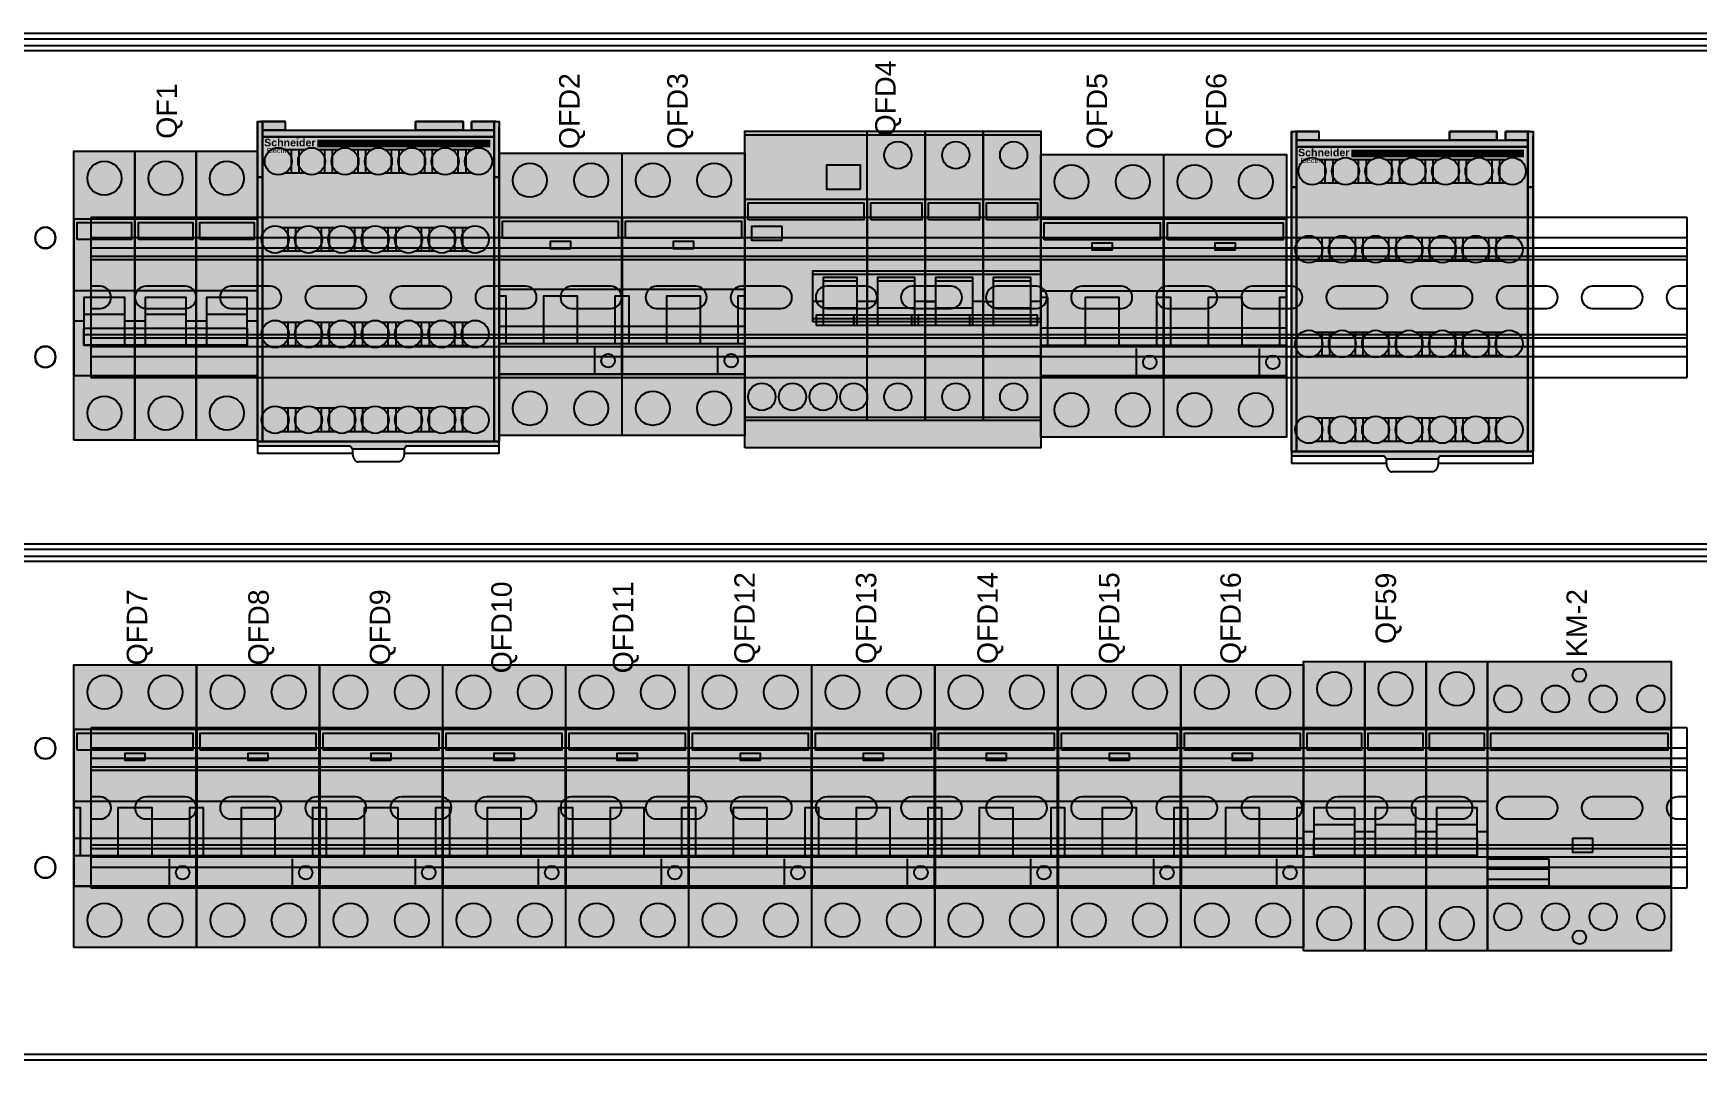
# Model space of a CAD drawing. Header units: millimetres. Extents: x -559267 to 14075, y 0 to 209897.
# Drawn here: x 1453.2 to 1942.2, y 3485.6 to 3787.2 of the extents above; entities that cross this region are included whole.
import ezdxf
from ezdxf.enums import TextEntityAlignment as Align

# ---------------------------------------------------------------- set-up
doc = ezdxf.new("R2010")
doc.units = ezdxf.units.MM
doc.linetypes.add('L000000000000000000', pattern=[0])
for name, color, linetype in [('05. Аппараты', 7, 'Continuous'), ('CODEX_LABELS', 1, 'Continuous'), ('devices', 7, 'Continuous'), ('THICK', 7, 'Continuous')]:
    doc.layers.add(name, color=color, linetype=linetype)
doc.layers.add('тонкая', color=7, linetype='Continuous', lineweight=25)
doc.styles.get("Standard").update_dxf_attribs({"font": 'arial.ttf'})
doc.styles.add('STANDARD-2', font='arialbd.ttf')

# ---------------------------------------------------------------- blocks, each defined once
blk = doc.blocks.new('*U176')
at = {"true_color": 0xffffff}
h = blk.add_hatch(color=7, dxfattribs=at)
h.paths.add_polyline_path([(36, -19), (36, 66), (54, 66), (54, -19)])
h.paths.add_polyline_path([(18, -19), (18, 66), (36, 66), (36, -19)])
h.paths.add_polyline_path([(0, -19), (0, 66), (18, 66), (18, -19)])
at = {"color": 7, "linetype": 'L000000000000000000'}
for p, q in [((0, 25), (18, 25)), ((18, 25), (36, 25)), ((18, 25), (36, 25)), ((36, 25), (54, 25)), ((3, 16), (0, 16)), ((15, 18), (3, 18)), ((18, 16), (15, 16)), ((21, 16), (18, 16)), ((33, 18), (21, 18)), ((36, 16), (33, 16)), ((36, 16), (33, 16)), ((39, 16), (36, 16)), ((51, 18), (39, 18)), ((54, 16), (51, 16))]:
    blk.add_line(p, q, dxfattribs=at)
at = {"color": 7, "linetype": 'Continuous'}
for points in [[(0, -19), (0, 66), (18, 66), (18, -19)], [(18, -19), (18, 66), (36, 66), (36, -19)], [(36, -19), (36, 66), (54, 66), (54, -19)], [(18, 0), (18, 46), (0, 46), (0, 0)], [(1, 40), (1, 45), (17, 45), (17, 40)], [(36, 0), (36, 46), (18, 46), (18, 0)], [(19, 40), (19, 45), (35, 45), (35, 40)], [(54, 0), (54, 46), (36, 46), (36, 0)], [(37, 40), (37, 45), (53, 45), (53, 40)], [(51, 14), (51, 9), (3, 9), (3, 14)]]:
    blk.add_lwpolyline(points, close=True, dxfattribs=at)
at = {"color": 7, "linetype": 'L000000000000000000'}
for points in [[(15, 9), (15, 23), (3, 23), (3, 9)], [(33, 9), (33, 23), (21, 23), (21, 9)], [(51, 9), (51, 23), (39, 23), (39, 9)], [(15, 9), (15, 12), (3, 12), (3, 9)], [(33, 9), (33, 12), (21, 12), (21, 9)], [(51, 9), (51, 12), (39, 12), (39, 9)]]:
    blk.add_lwpolyline(points, close=True, dxfattribs=at)
at = {"color": 7, "linetype": 'Continuous'}
for points in [[(18, 1), (18, 12)], [(18, 1), (18, 12)], [(18, 1), (18, 12)], [(18, 1), (18, 12)], [(36, 1), (36, 12), (36, 12)], [(36, 1), (36, 12), (36, 12)], [(36, 1), (36, 12), (36, 12)], [(36, 1), (36, 12), (36, 12)]]:
    blk.add_lwpolyline(points, dxfattribs=at)
for centre in [(9, 58), (27, 58), (45, 58), (9, -11), (27, -11), (45, -11)]:
    blk.add_circle(centre, 5, dxfattribs=at)
blk.add_solid([(51, 14), (51, 9), (3, 14), (3, 9)], dxfattribs=at)
at = {"color": 7, "linetype": 'L000000000000000000'}
for points in [[(15, 9), (15, 12), (3, 9), (3, 12)], [(33, 9), (33, 12), (21, 9), (21, 12)], [(51, 9), (51, 12), (39, 9), (39, 12)]]:
    blk.add_solid(points, dxfattribs=at)
blk = doc.blocks.new('4х71')
at = {"layer": 'тонкая', "ltscale": 100, "true_color": 0xffffff}
h = blk.add_hatch(color=7, dxfattribs=at)
h.paths.add_polyline_path([(1.5, 32.38), (0, 32.38), (0, 48.78), (1.5, 48.78)])
h.paths.add_polyline_path([(1.5, 48.78), (8.1, 48.78), (8.1, 46.22), (1.5, 46.22)])
h.paths.add_polyline_path([(46.4, 48.78), (60.4, 48.78), (60.4, 46.22), (46.4, 46.22)])
h.paths.add_polyline_path([(62.9, 48.78), (69.5, 48.78), (69.5, 46.22), (62.9, 46.22)])
h.paths.add_polyline_path([(69.5, 48.78), (71, 48.78), (71, 32.38), (69.5, 32.38)])
h.paths.add_polyline_path([(1.5, 46.22), (69.5, 46.22), (69.5, 44.23), (1.5, 44.23)])
at = {"layer": 'тонкая', "ltscale": 100}
h = blk.add_hatch(color=104, dxfattribs=at)
h.paths.add_polyline_path([(1.5, -45.29), (69.5, -45.29), (71, -45.29), (71, -46.57), (43.75, -46.57), (43.07, -47.47), (27.93, -47.47), (27.25, -46.57), (0, -46.57), (0, -45.29)])
h.paths.add_polyline_path([(1.5, 44.23), (69.5, 44.23), (69.5, -45.29), (1.5, -45.29)])
h.paths.add_polyline_path([(0, 32.38), (1.5, 32.38), (1.5, -45.29), (0, -45.29)])
h.paths.add_polyline_path([(69.5, 32.38), (71, 32.38), (71, -45.29), (69.5, -45.29)])
for p, q in [((8.04, 40.56), (13.96, 40.56)), ((9.85, 40.56), (9.85, 33.56)), ((12.15, 40.56), (12.15, 33.56)), ((17.84, 40.56), (23.76, 40.56)), ((19.65, 40.56), (19.65, 33.56)), ((21.95, 40.56), (21.95, 33.56)), ((27.64, 40.56), (33.56, 40.56)), ((29.45, 40.56), (29.45, 33.56)), ((31.75, 40.56), (31.75, 33.56)), ((37.44, 40.56), (43.36, 40.56)), ((39.25, 40.56), (39.25, 33.56)), ((41.55, 40.56), (41.55, 33.56)), ((47.24, 40.56), (53.16, 40.56)), ((49.05, 40.56), (49.05, 33.56)), ((51.35, 40.56), (51.35, 33.56)), ((57.04, 40.56), (62.96, 40.56)), ((58.85, 40.56), (58.85, 33.56)), ((61.15, 40.56), (61.15, 33.56)), ((13.96, 33.56), (8.04, 33.56)), ((23.76, 33.56), (17.84, 33.56)), ((33.56, 33.56), (27.64, 33.56)), ((43.36, 33.56), (37.44, 33.56)), ((53.16, 33.56), (47.24, 33.56)), ((62.96, 33.56), (57.04, 33.56)), ((7.09, 17.62), (13.01, 17.62)), ((8.9, 17.62), (8.9, 10.62)), ((11.2, 17.62), (11.2, 10.62)), ((16.89, 17.62), (22.81, 17.62)), ((18.7, 17.62), (18.7, 10.62)), ((21, 17.62), (21, 10.62)), ((26.69, 17.62), (32.61, 17.62)), ((28.5, 17.62), (28.5, 10.62)), ((30.8, 17.62), (30.8, 10.62)), ((36.49, 17.62), (42.41, 17.62)), ((38.3, 17.62), (38.3, 10.62)), ((40.6, 17.62), (40.6, 10.62)), ((46.29, 17.62), (52.21, 17.62)), ((48.1, 17.62), (48.1, 10.62)), ((50.4, 17.62), (50.4, 10.62)), ((56.09, 17.62), (62.01, 17.62)), ((57.9, 17.62), (57.9, 10.62)), ((60.2, 17.62), (60.2, 10.62)), ((13.01, 10.62), (7.09, 10.62)), ((22.81, 10.62), (16.89, 10.62)), ((32.61, 10.62), (26.69, 10.62)), ((42.41, 10.62), (36.49, 10.62)), ((52.21, 10.62), (46.29, 10.62)), ((62.01, 10.62), (56.09, 10.62)), ((7.09, -10.18), (13.01, -10.18)), ((8.9, -10.18), (8.9, -17.18)), ((11.2, -10.18), (11.2, -17.18)), ((16.89, -10.18), (22.81, -10.18)), ((18.7, -10.18), (18.7, -17.18)), ((21, -10.18), (21, -17.18)), ((26.69, -10.18), (32.61, -10.18)), ((28.5, -10.18), (28.5, -17.18)), ((30.8, -10.18), (30.8, -17.18)), ((36.49, -10.18), (42.41, -10.18)), ((38.3, -10.18), (38.3, -17.18)), ((40.6, -10.18), (40.6, -17.18)), ((46.29, -10.18), (52.21, -10.18)), ((48.1, -10.18), (48.1, -17.18)), ((50.4, -10.18), (50.4, -17.18)), ((56.09, -10.18), (62.01, -10.18)), ((57.9, -10.18), (57.9, -17.18)), ((60.2, -10.18), (60.2, -17.18)), ((13.01, -17.18), (7.09, -17.18)), ((22.81, -17.18), (16.89, -17.18)), ((32.61, -17.18), (26.69, -17.18)), ((42.41, -17.18), (36.49, -17.18)), ((52.21, -17.18), (46.29, -17.18)), ((62.01, -17.18), (56.09, -17.18)), ((7.09, -35.38), (13.01, -35.38)), ((8.9, -35.38), (8.9, -42.38)), ((11.2, -35.38), (11.2, -42.38)), ((16.89, -35.38), (22.81, -35.38)), ((18.7, -35.38), (18.7, -42.38)), ((21, -35.38), (21, -42.38)), ((26.69, -35.38), (32.61, -35.38)), ((28.5, -35.38), (28.5, -42.38)), ((30.8, -35.38), (30.8, -42.38)), ((36.49, -35.38), (42.41, -35.38)), ((38.3, -35.38), (38.3, -42.38)), ((40.6, -35.38), (40.6, -42.38)), ((46.29, -35.38), (52.21, -35.38)), ((48.1, -35.38), (48.1, -42.38)), ((50.4, -35.38), (50.4, -42.38)), ((56.09, -35.38), (62.01, -35.38)), ((57.9, -35.38), (57.9, -42.38)), ((60.2, -35.38), (60.2, -42.38)), ((13.01, -42.38), (7.09, -42.38)), ((22.81, -42.38), (16.89, -42.38)), ((32.61, -42.38), (26.69, -42.38)), ((42.41, -42.38), (36.49, -42.38)), ((52.21, -42.38), (46.29, -42.38)), ((62.01, -42.38), (56.09, -42.38))]:
    blk.add_line(p, q)
at = {"ltscale": 100}
for centre in [(6.1, 37.06), (15.9, 37.06), (25.7, 37.06), (35.5, 37.06), (45.3, 37.06), (55.1, 37.06), (64.9, 37.06), (5.15, 14.12), (14.95, 14.12), (24.75, 14.12), (34.55, 14.12), (44.35, 14.12), (54.15, 14.12), (63.95, 14.12), (5.15, -13.68), (14.95, -13.68), (24.75, -13.68), (34.55, -13.68), (44.35, -13.68), (54.15, -13.68), (63.95, -13.68), (5.15, -38.88), (14.95, -38.88), (24.75, -38.88), (34.55, -38.88), (44.35, -38.88), (54.15, -38.88), (63.95, -38.88)]:
    blk.add_circle(centre, 4, dxfattribs=at)
at = {"layer": '05. Аппараты', "color": 7, "true_color": 0xffffff, "const_width": 2.24}
blk.add_lwpolyline([(17.57, 42.29), (68.36, 42.29)], dxfattribs=at)
at = {"layer": 'THICK'}
for p, q in [((0, 48.78), (0, 47.29)), ((0, 48.78), (1, 48.78)), ((0, 47.29), (0, 32.38)), ((8.1, 48.78), (1, 48.78)), ((1.5, 46), (1.5, 46.06)), ((1.5, 32.38), (1.5, 46)), ((1.7, 44.23), (69.3, 44.23)), ((8.1, 48.78), (8.1, 46.22)), ((47.4, 48.78), (46.4, 48.78)), ((46.4, 48.78), (46.4, 46.22)), ((59.4, 48.78), (47.4, 48.78)), ((60.4, 48.78), (59.4, 48.78)), ((60.4, 46.22), (60.4, 48.78)), ((62.9, 48.78), (62.9, 46.22)), ((70, 48.78), (62.9, 48.78)), ((69.5, 46.06), (69.5, 46)), ((69.5, 46), (69.5, 32.38)), ((70, 48.78), (71, 48.78)), ((71, 48.78), (71, 47.29)), ((71, 32.38), (71, 47.29)), ((0, 32.38), (0, 32.12)), ((1.5, 32.38), (0, 32.38)), ((0, 32.12), (0, -45.29)), ((71, 32.38), (69.5, 32.38)), ((71, 32.12), (71, 32.38)), ((71, -45.29), (71, 32.12)), ((0, -45.29), (71, -45.29)), ((0, -45.29), (0, -46.57)), ((0, -46.57), (0, -48.78)), ((0, -46.57), (27.25, -46.57)), ((27.89, -48.78), (0, -48.78)), ((27.87, -48.09), (27.86, -48.27)), ((27.86, -48.27), (27.87, -48.45)), ((27.88, -47.9), (27.87, -48.09)), ((27.87, -48.45), (27.87, -48.61)), ((27.87, -48.61), (27.89, -48.77)), ((27.9, -47.69), (27.88, -47.9)), ((27.89, -48.77), (27.9, -48.93)), ((27.93, -47.47), (27.9, -47.69)), ((27.93, -47.47), (43.07, -47.47)), ((43.07, -47.47), (43.1, -47.69)), ((43.1, -47.69), (43.12, -47.9)), ((43.11, -48.77), (43.1, -48.93)), ((43.13, -48.61), (43.11, -48.77)), ((71, -48.78), (43.11, -48.78)), ((43.12, -47.9), (43.13, -48.09)), ((43.13, -48.09), (43.14, -48.27)), ((43.14, -48.27), (43.13, -48.45)), ((43.13, -48.45), (43.13, -48.61)), ((43.75, -46.57), (71, -46.57)), ((71, -46.57), (71, -45.29)), ((71, -48.78), (71, -46.57)), ((27.9, -48.93), (27.92, -49.08)), ((27.92, -49.08), (27.95, -49.22)), ((27.95, -49.22), (27.98, -49.36)), ((27.98, -49.36), (28.01, -49.49)), ((28.01, -49.49), (28.04, -49.62)), ((28.04, -49.62), (28.08, -49.74)), ((28.08, -49.74), (28.12, -49.86)), ((28.12, -49.86), (28.16, -49.97)), ((28.16, -49.97), (28.21, -50.08)), ((28.21, -50.08), (28.26, -50.19)), ((28.26, -50.19), (28.31, -50.3)), ((28.31, -50.3), (28.37, -50.39)), ((28.37, -50.39), (28.42, -50.49)), ((28.42, -50.49), (28.48, -50.58)), ((28.48, -50.58), (28.55, -50.67)), ((28.55, -50.67), (28.61, -50.75)), ((28.61, -50.75), (28.68, -50.83)), ((28.68, -50.83), (28.75, -50.9)), ((28.75, -50.9), (28.83, -50.97)), ((28.83, -50.97), (28.91, -51.03)), ((28.91, -51.03), (28.99, -51.09)), ((28.99, -51.09), (29.08, -51.14)), ((29.08, -51.14), (29.17, -51.19)), ((29.17, -51.19), (29.26, -51.23)), ((29.26, -51.23), (29.37, -51.26)), ((29.37, -51.26), (29.48, -51.27)), ((29.48, -51.27), (29.6, -51.28)), ((41.4, -51.28), (29.6, -51.28)), ((41.52, -51.27), (41.4, -51.28)), ((41.63, -51.26), (41.52, -51.27)), ((41.74, -51.23), (41.63, -51.26)), ((41.83, -51.19), (41.74, -51.23)), ((41.92, -51.14), (41.83, -51.19)), ((42.01, -51.09), (41.92, -51.14)), ((42.09, -51.03), (42.01, -51.09)), ((42.17, -50.97), (42.09, -51.03)), ((42.25, -50.9), (42.17, -50.97)), ((42.32, -50.83), (42.25, -50.9)), ((42.39, -50.75), (42.32, -50.83)), ((42.45, -50.67), (42.39, -50.75)), ((42.52, -50.58), (42.45, -50.67)), ((42.58, -50.49), (42.52, -50.58)), ((42.63, -50.39), (42.58, -50.49)), ((42.69, -50.3), (42.63, -50.39)), ((42.74, -50.19), (42.69, -50.3)), ((42.79, -50.08), (42.74, -50.19)), ((42.84, -49.97), (42.79, -50.08)), ((42.88, -49.86), (42.84, -49.97)), ((42.92, -49.74), (42.88, -49.86)), ((42.96, -49.62), (42.92, -49.74)), ((42.99, -49.49), (42.96, -49.62)), ((43.02, -49.36), (42.99, -49.49)), ((43.05, -49.22), (43.02, -49.36)), ((43.08, -49.08), (43.05, -49.22)), ((43.1, -48.93), (43.08, -49.08))]:
    blk.add_line(p, q, dxfattribs=at)
at = {"layer": 'тонкая', "ltscale": 100}
for p, q in [((27.25, -46.57), (27.93, -47.47)), ((43.75, -46.57), (43.07, -47.47))]:
    blk.add_line(p, q, dxfattribs=at)
for points in [[(1.5, 32.38), (0, 32.38), (0, 48.78), (1.5, 48.78)], [(1.5, 48.78), (8.1, 48.78), (8.1, 46.22), (1.5, 46.22)], [(1.5, 46.22), (69.5, 46.22), (69.5, 44.23), (1.5, 44.23)], [(1.5, 44.23), (69.5, 44.23), (69.5, -45.29), (1.5, -45.29)], [(46.4, 48.78), (60.4, 48.78), (60.4, 46.22), (46.4, 46.22)], [(62.9, 48.78), (69.5, 48.78), (69.5, 46.22), (62.9, 46.22)], [(69.5, 48.78), (71, 48.78), (71, 32.38), (69.5, 32.38)], [(0, 32.38), (1.5, 32.38), (1.5, -45.29), (0, -45.29)], [(69.5, 32.38), (71, 32.38), (71, -45.29), (69.5, -45.29)]]:
    blk.add_lwpolyline(points, close=True, dxfattribs=at)
at = {"layer": '05. Аппараты', "color": 7, "true_color": 0xffffff, "style": 'STANDARD-2'}
blk.add_text('Schneider', height=2.236, dxfattribs=at).set_placement((1.94, 41.45))
at = {"layer": '05. Аппараты', "color": 7, "true_color": 0xffffff}
blk.add_text('Electric', height=1.5, dxfattribs=at).set_placement((2.66, 39.49))
blk = doc.blocks.new('A$Cef57175d')
at = {"color": 7, "linetype": 'Continuous', "lineweight": 25}
for p, q in [((20, 148), (530, 148)), ((530, 146.4), (20, 146.4)), ((40.5, 97.5), (40.5, 50.5)), ((509.5, 97.5), (40.5, 97.5)), ((509.5, 50.5), (509.5, 97.5)), ((24.17, 91.5), (24.07, 91.5)), ((30.16, 91.5), (30.25, 91.5)), ((509.5, 91.5), (40.5, 91.5)), ((509.5, 86), (40.5, 86)), ((43.25, 77.25), (40.5, 77.25)), ((68.25, 77.25), (56.75, 77.25)), ((93.25, 77.25), (81.75, 77.25)), ((118.25, 77.25), (106.75, 77.25)), ((143.25, 77.25), (131.75, 77.25)), ((168.25, 77.25), (156.75, 77.25)), ((193.25, 77.25), (181.75, 77.25)), ((218.25, 77.25), (206.75, 77.25)), ((243.25, 77.25), (231.75, 77.25)), ((268.25, 77.25), (256.75, 77.25)), ((293.25, 77.25), (281.75, 77.25)), ((318.25, 77.25), (306.75, 77.25)), ((343.25, 77.25), (331.75, 77.25)), ((368.25, 77.25), (356.75, 77.25)), ((393.25, 77.25), (381.75, 77.25)), ((418.25, 77.25), (406.75, 77.25)), ((443.25, 77.25), (431.75, 77.25)), ((468.25, 77.25), (456.75, 77.25)), ((493.25, 77.25), (481.75, 77.25)), ((509.5, 77.25), (506.75, 77.25)), ((40.5, 70.75), (43.25, 70.75)), ((56.75, 70.75), (68.25, 70.75)), ((81.75, 70.75), (93.25, 70.75)), ((106.75, 70.75), (118.25, 70.75)), ((131.75, 70.75), (143.25, 70.75)), ((156.75, 70.75), (168.25, 70.75)), ((181.75, 70.75), (193.25, 70.75)), ((206.75, 70.75), (218.25, 70.75)), ((231.75, 70.75), (243.25, 70.75)), ((256.75, 70.75), (268.25, 70.75)), ((281.75, 70.75), (293.25, 70.75)), ((306.75, 70.75), (318.25, 70.75)), ((331.75, 70.75), (343.25, 70.75)), ((356.75, 70.75), (368.25, 70.75)), ((381.75, 70.75), (393.25, 70.75)), ((406.75, 70.75), (418.25, 70.75)), ((431.75, 70.75), (443.25, 70.75)), ((456.75, 70.75), (468.25, 70.75)), ((481.75, 70.75), (493.25, 70.75)), ((506.75, 70.75), (509.5, 70.75)), ((509.5, 62), (40.5, 62)), ((24.17, 56.5), (24.07, 56.5)), ((30.16, 56.5), (30.25, 56.5)), ((509.5, 56.5), (40.5, 56.5)), ((40.5, 50.5), (509.5, 50.5)), ((20, 1.6), (530, 1.6)), ((20, 0), (530, 0))]:
    blk.add_line(p, q, dxfattribs=at)
at = {"color": 8, "linetype": 'Continuous', "lineweight": 25}
for p, q in [((509.5, 88.5), (40.5, 88.5)), ((509.5, 85), (40.5, 85)), ((509.5, 63), (40.5, 63)), ((509.5, 59.5), (40.5, 59.5))]:
    blk.add_line(p, q, dxfattribs=at)
at = {"color": 7, "linetype": 'Continuous', "lineweight": 25}
for centre, radius, start, end in [((27.16, 91.5), 3.09, 0, 180), ((27.16, 91.5), 2.99, 0, 180), ((27.16, 91.5), 3.09, 180, 0), ((27.16, 91.5), 2.99, 180, 0), ((43.25, 74), 3.25, 0, 90), ((43.25, 74), 3.25, 270, 0), ((56.75, 74), 3.25, 90, 270), ((68.25, 74), 3.25, 0, 90), ((68.25, 74), 3.25, 270, 0), ((81.75, 74), 3.25, 90, 270), ((93.25, 74), 3.25, 0, 90), ((93.25, 74), 3.25, 270, 0), ((106.75, 74), 3.25, 90, 270), ((118.25, 74), 3.25, 0, 90), ((118.25, 74), 3.25, 270, 0), ((131.75, 74), 3.25, 90, 270), ((143.25, 74), 3.25, 0, 90), ((143.25, 74), 3.25, 270, 0), ((156.75, 74), 3.25, 90, 270), ((168.25, 74), 3.25, 0, 90), ((168.25, 74), 3.25, 270, 0), ((181.75, 74), 3.25, 90, 270), ((193.25, 74), 3.25, 0, 90), ((193.25, 74), 3.25, 270, 0), ((206.75, 74), 3.25, 90, 270), ((218.25, 74), 3.25, 0, 90), ((218.25, 74), 3.25, 270, 0), ((231.75, 74), 3.25, 90, 270), ((243.25, 74), 3.25, 0, 90), ((243.25, 74), 3.25, 270, 0), ((256.75, 74), 3.25, 90, 270), ((268.25, 74), 3.25, 0, 90), ((268.25, 74), 3.25, 270, 0), ((281.75, 74), 3.25, 90, 270), ((293.25, 74), 3.25, 0, 90), ((293.25, 74), 3.25, 270, 0), ((306.75, 74), 3.25, 90, 270), ((318.25, 74), 3.25, 0, 90), ((318.25, 74), 3.25, 270, 0), ((331.75, 74), 3.25, 90, 270), ((343.25, 74), 3.25, 0, 90), ((343.25, 74), 3.25, 270, 0), ((356.75, 74), 3.25, 90, 270), ((368.25, 74), 3.25, 0, 90), ((368.25, 74), 3.25, 270, 0), ((381.75, 74), 3.25, 90, 270), ((393.25, 74), 3.25, 0, 90), ((393.25, 74), 3.25, 270, 0), ((406.75, 74), 3.25, 90, 270), ((418.25, 74), 3.25, 0, 90), ((418.25, 74), 3.25, 270, 0), ((431.75, 74), 3.25, 90, 270), ((443.25, 74), 3.25, 0, 90), ((443.25, 74), 3.25, 270, 0), ((456.75, 74), 3.25, 90, 270), ((468.25, 74), 3.25, 0, 90), ((468.25, 74), 3.25, 270, 0), ((481.75, 74), 3.25, 90, 270), ((493.25, 74), 3.25, 0, 90), ((493.25, 74), 3.25, 270, 0), ((506.75, 74), 3.25, 90, 270), ((27.16, 56.5), 3.09, 0, 180), ((27.16, 56.5), 2.99, 0, 180), ((27.16, 56.5), 3.09, 180, 0), ((27.16, 56.5), 2.99, 180, 0)]:
    blk.add_arc(centre, radius, start, end, dxfattribs=at)
blk = doc.blocks.new('*U227')
blk.add_blockref('A$Cef57175d', (-12, 536.23))
blk = doc.blocks.new('DS203')
at = {"true_color": 0xffffff}
blk.add_hatch(color=7, dxfattribs=at).paths.add_polyline_path([(0, -27), (0, 66), (87, 66), (87, -27)])
at = {"color": 7, "linetype": 'L000000000000000000'}
for p, q in [((36, 25), (53, 25)), ((53, 25), (70, 25)), ((70, 25), (87, 25)), ((33, 22), (23, 22)), ((50, 22), (39, 22)), ((67, 22), (56, 22)), ((84, 22), (73, 22)), ((39, 16), (36, 16)), ((53, 16), (50, 16)), ((56, 16), (53, 16)), ((70, 16), (67, 16)), ((87, 16), (84, 16)), ((33, 14), (23, 14)), ((50, 14), (39, 14)), ((67, 14), (56, 14)), ((84, 14), (73, 14))]:
    blk.add_line(p, q, dxfattribs=at)
at = {"color": 7, "linetype": 'Continuous'}
for points in [[(0, -27), (0, 66), (87, 66), (87, -27)], [(36, -19), (36, 66), (53, 66), (53, -19)], [(53, -19), (53, 66), (70, 66), (70, -19)], [(70, -19), (70, 66), (87, 66), (87, -19)], [(34, 49), (34, 56), (24, 56), (24, 49)], [(36, 0), (36, 46), (0, 46), (0, 0)], [(1, 40), (1, 45), (35, 45), (35, 40)], [(53, 0), (53, 46), (36, 46), (36, 0)], [(37, 40), (37, 45), (52, 45), (52, 40)], [(70, 0), (70, 46), (53, 46), (53, 0)], [(54, 40), (54, 45), (69, 45), (69, 40)], [(87, 0), (87, 46), (70, 46), (70, 0)], [(71, 40), (71, 45), (86, 45), (86, 40)], [(11, 34), (11, 38), (2, 38), (2, 34)]]:
    blk.add_lwpolyline(points, close=True, dxfattribs=at)
for points in [[(0, 65), (36, 65)], [(36, 65), (53, 65)], [(53, 65), (70, 65)], [(70, 65), (87, 65)], [(0, -18), (36, -18)], [(36, -19), (0, -19)], [(36, -18), (53, -18)], [(53, -18), (70, -18)], [(70, -18), (87, -18)]]:
    blk.add_lwpolyline(points, dxfattribs=at)
at = {"color": 7, "linetype": 'L000000000000000000'}
for points in [[(20, 10), (20, 25), (36, 25), (36, 10)], [(33, 9), (33, 23), (23, 23), (23, 9)], [(50, 9), (50, 23), (39, 23), (39, 9)], [(67, 9), (67, 23), (56, 23), (56, 9)], [(84, 9), (84, 23), (73, 23), (73, 9)], [(32, 9), (32, 12), (21, 12), (21, 9)], [(86, 9), (86, 12), (32, 12), (32, 9)], [(51, 9), (51, 12), (39, 12), (39, 9)], [(86, 9), (86, 12), (49, 12), (49, 9)], [(86, 9), (86, 12), (49, 12), (49, 9)], [(86, 9), (86, 12), (66, 12), (66, 9)]]:
    blk.add_lwpolyline(points, close=True, dxfattribs=at)
for points in [[(20, 24), (36, 24)], [(36, 24), (53, 24)], [(53, 24), (70, 24)], [(70, 24), (87, 24)], [(23, 16), (20, 16)], [(36, 16), (33, 16)], [(53, 16), (56, 16)], [(70, 16), (73, 16)], [(70, 16), (73, 16)], [(20, 11), (36, 11)], [(36, 11), (53, 11)], [(53, 10), (36, 10)], [(53, 11), (70, 11)], [(70, 10), (53, 10)], [(70, 11), (87, 11)], [(87, 10), (70, 10)]]:
    blk.add_lwpolyline(points, dxfattribs=at)
at = {"color": 7, "linetype": 'Continuous'}
for centre in [(45, 59), (62, 59), (79, 59), (5, -12), (14, -12), (23, -12), (32, -12), (45, -12), (62, -12), (79, -12)]:
    blk.add_circle(centre, 4, dxfattribs=at)
for points in [[(34, 49), (34, 56), (24, 49), (24, 56)], [(11, 34), (11, 38), (2, 34), (2, 38)]]:
    blk.add_solid(points, dxfattribs=at)
at = {"color": 1, "linetype": 'Continuous'}
for points in [[(1, 40), (1, 45), (35, 40), (35, 45)], [(37, 40), (37, 45), (52, 40), (52, 45)], [(54, 40), (54, 45), (69, 40), (69, 45)], [(71, 40), (71, 45), (86, 40), (86, 45)]]:
    blk.add_solid(points, dxfattribs=at)
at = {"color": 7, "linetype": 'L000000000000000000'}
for points in [[(32, 9), (32, 12), (21, 9), (21, 12)], [(86, 9), (86, 12), (32, 9), (32, 12)], [(51, 9), (51, 12), (39, 9), (39, 12)], [(86, 9), (86, 12), (49, 9), (49, 12)], [(86, 9), (86, 12), (49, 9), (49, 12)], [(86, 9), (86, 12), (66, 9), (66, 12)]]:
    blk.add_solid(points, dxfattribs=at)
blk = doc.blocks.new('DS201')
at = {"true_color": 0xffffff}
blk.add_hatch(color=7, dxfattribs=at).paths.add_polyline_path([(0, -64), (0, 19), (36, 19), (36, -64)])
at = {"color": 7, "linetype": 'Continuous'}
for points in [[(0, -64), (0, 19), (36, 19), (36, -64)], [(36, -46), (36, 0), (0, 0), (0, -46)], [(1, -6), (1, -1), (35, -1), (35, -6)], [(21, -9), (21, -7), (15, -7), (15, -9)], [(0, -46), (0, -21), (36, -21), (36, -46)], [(2, -37), (2, -23), (0, -23), (0, -37)], [(23, -37), (23, -23), (13, -23), (13, -37)], [(36, -37), (36, -23), (34, -23), (34, -37)], [(36, -37), (36, -32), (0, -32), (0, -37)]]:
    blk.add_lwpolyline(points, close=True, dxfattribs=at)
blk.add_lwpolyline([(28, -38), (28, -46), (36, -46)], dxfattribs=at)
for centre, radius in [((9, 11), 5), ((27, 11), 5), ((32, -42), 2), ((9, -56), 5), ((27, -56), 5)]:
    blk.add_circle(centre, radius, dxfattribs=at)
at = {"color": 1, "linetype": 'Continuous'}
blk.add_solid([(1, -6), (1, -1), (35, -6), (35, -1)], dxfattribs=at)
at = {"color": 7, "linetype": 'Continuous'}
for points in [[(2, -37), (2, -23), (0, -37), (0, -23)], [(23, -37), (23, -23), (13, -37), (13, -23)], [(36, -37), (36, -23), (34, -37), (34, -23)], [(36, -37), (36, -32), (0, -37), (0, -32)]]:
    blk.add_solid(points, dxfattribs=at)
blk = doc.blocks.new('*U177')
at = {"true_color": 0xffffff}
blk.add_hatch(color=7, dxfattribs=at).paths.add_polyline_path([(0, -19), (0, 66), (54, 66), (54, -19)])
at = {"color": 7, "linetype": 'Continuous'}
for p, q in [((18, 5), (0, 5)), ((18, 2), (0, 2))]:
    blk.add_line(p, q, dxfattribs=at)
for points in [[(0, -19), (0, 66), (54, 66), (54, -19)], [(54, 0), (54, 46), (0, 46), (0, 0)], [(1, 40), (1, 45), (53, 45), (53, 40)], [(31, 10), (31, 14), (25, 14), (25, 10)], [(18, 8), (18, 0), (0, 0), (0, 8)]]:
    blk.add_lwpolyline(points, close=True, dxfattribs=at)
for centre, radius in [((27, 62), 2), ((6, 55), 4), ((20, 55), 4), ((34, 55), 4), ((48, 55), 4), ((6, -9), 4), ((20, -9), 4), ((34, -9), 4), ((48, -9), 4), ((27, -15), 2)]:
    blk.add_circle(centre, radius, dxfattribs=at)
at = {"color": 1, "linetype": 'Continuous'}
blk.add_solid([(1, 40), (1, 45), (53, 40), (53, 45)], dxfattribs=at)

msp = doc.modelspace()

# ---------------------------------------------------------------- block references
for name, p in [('*U227', (1441.6, 3249.35)), ('*U227', (1441.6, 3099.35)), ('4х71', (1519.1, 3712.5)), ('4х71', (1822.85, 3709.58)), ('*U227', (1441.6, 2949.35))]:
    msp.add_blockref(name, p)
at = {"layer": 'devices'}
for name, p in [('DS203', (1662.25, 3692.38)), ('DS201', (1590.1, 3732.98)), ('DS201', (1626.25, 3732.98)), ('DS201', (1749.25, 3732.53)), ('DS201', (1785.4, 3732.53)), ('DS201', (1465.1, 3582.58)), ('DS201', (1501.25, 3582.58)), ('DS201', (1537.4, 3582.58)), ('DS201', (1573.55, 3582.58)), ('DS201', (1609.7, 3582.58)), ('DS201', (1645.85, 3582.58)), ('DS201', (1682, 3582.58)), ('DS201', (1718.15, 3582.58)), ('DS201', (1754.3, 3582.58)), ('DS201', (1790.45, 3582.58)), ('*U177', (1880.45, 3536.58))]:
    msp.add_blockref(name, p, dxfattribs=at)
at = {"layer": 'devices', "linetype": 'Continuous'}
for p in [(1465.1, 3686.58), (1826.45, 3536.58)]:
    msp.add_blockref('*U176', p, dxfattribs=at)

# ---------------------------------------------------------------- texts
at = {"layer": 'CODEX_LABELS', "color": 0}
for s, p in [('QFD3', (1642.48, 3764.31)), ('QFD4', (1703.56, 3768.03)), ('QFD5', (1765.7, 3764.31)), ('QFD6', (1800.74, 3764.31)), ('QF1', (1492.44, 3764.31)), ('QFD2', (1610.71, 3764.31)), ('QFD13', (1697.89, 3615.31)), ('QFD14', (1733.59, 3615.31)), ('QFD15', (1769.29, 3615.31)), ('QFD16', (1804.99, 3615.31)), ('QFD10', (1590.78, 3612.61)), ('QFD11', (1626.48, 3612.61)), ('QFD12', (1662.18, 3615.31)), ('QF59', (1850.58, 3618.21)), ('QFD7', (1483.68, 3612.61)), ('QFD8', (1519.38, 3612.61)), ('QFD9', (1555.08, 3612.61)), ('KM-2', (1906.67, 3613.87))]:
    msp.add_text(s, height=6, rotation=90, dxfattribs=at).set_placement(p, align=Align.MIDDLE_CENTER)

doc.saveas('drawing.dxf')
